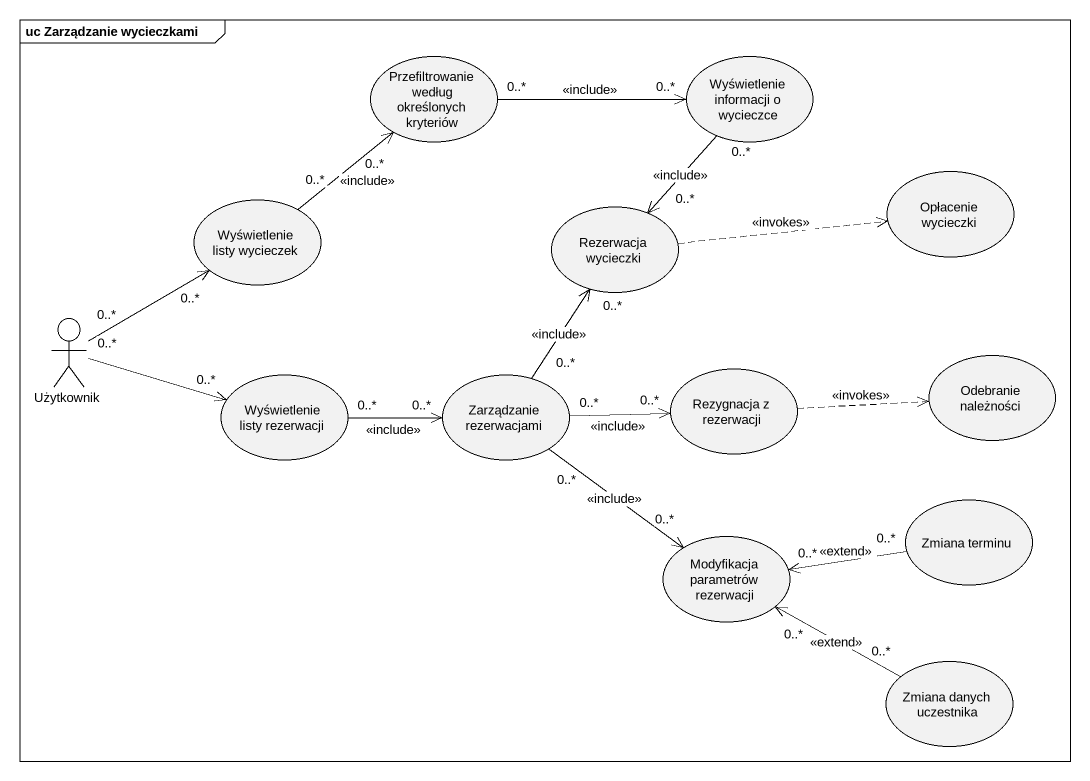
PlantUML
@startuml
mainframe uc Zarządzanie wycieczkami
usecase "Przefiltrowanie według określonych kryteriów" as Przefiltrowanie_według
usecase "Wyświetlenie informacji o wycieczce" as Wyświetlenie_informacji_o
usecase "Wyświetlenie listy wycieczek" as Wyświetlenie_listy_wycieczek
usecase "Rezerwacja wycieczki" as Rezerwacja_wycieczki
usecase "Opłacenie wycieczki" as Opłacenie_wycieczki
actor Użytkownik
usecase "Wyświetlenie listy rezerwacji" as Wyświetlenie_listy
usecase "Zarządzanie rezerwacjami" as Zarządzanie_rezerwacjami
usecase "Rezygnacja z rezerwacji" as Rezygnacja_z_rezerwacji
usecase "Odebranie należności" as Odebranie_należności
usecase "Modyfikacja parametrów rezerwacji" as Modyfikacja_parametrów
usecase "Zmiana terminu" as Zmiana_terminu
usecase "Zmiana danych uczestnika" as Zmiana_danych_uczestnika
Przefiltrowanie_według "0..*" -right-> "0..*" Wyświetlenie_informacji_o : <<include>>
Wyświetlenie_informacji_o "0..*" --> "0..*" Rezerwacja_wycieczki : <<include>>
Wyświetlenie_listy_wycieczek "0..*" -up-> "0..*" Przefiltrowanie_według : <<include>>
Rezerwacja_wycieczki .right.> Opłacenie_wycieczki : <<invokes>>
Użytkownik "0..*" -up-> "0..*" Wyświetlenie_listy_wycieczek
Użytkownik "0..*" -right-> "0..*" Wyświetlenie_listy
Wyświetlenie_listy "0..*" -right-> "0..*" Zarządzanie_rezerwacjami : <<include>>
Zarządzanie_rezerwacjami "0..*" -up-> "0..*" Rezerwacja_wycieczki : <<include>>
Zarządzanie_rezerwacjami "0..*" -right-> "0..*" Rezygnacja_z_rezerwacji : <<include>>
Zarządzanie_rezerwacjami "0..*" --> "0..*" Modyfikacja_parametrów : <<include>>
Rezygnacja_z_rezerwacji .right.> Odebranie_należności : <<invokes>>
Zmiana_terminu "0..*" -left-> "0..*" Modyfikacja_parametrów : <<extend>>
Zmiana_danych_uczestnika "0..*" -left-> "0..*" Modyfikacja_parametrów : <<extend>>
@enduml
